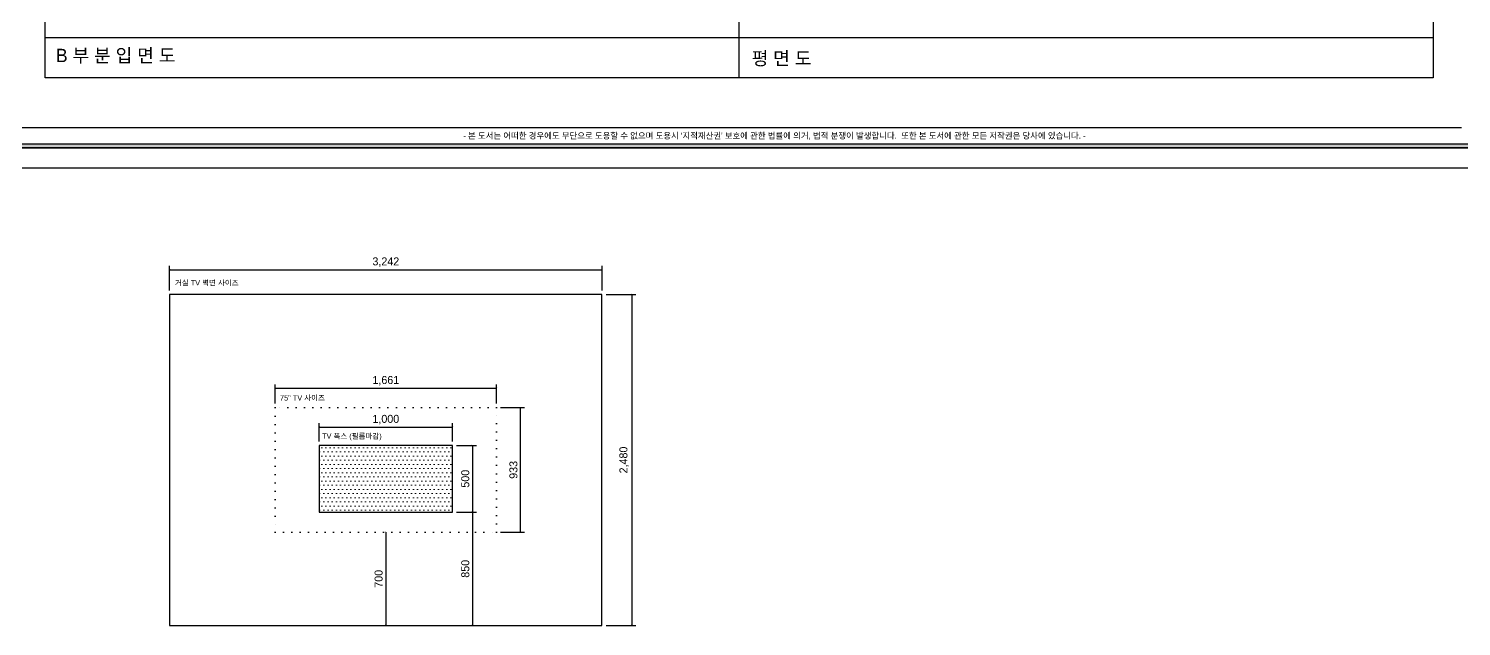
# Model space of a CAD drawing. Header units: inches. Extents: x 7740 to 83056, y -9304 to 75068.
# Drawn here: x 50865 to 61608, y 55099 to 59578 of the extents above; entities that cross this region are included whole.
import ezdxf
from ezdxf.enums import TextEntityAlignment as Align

# ---------------------------------------------------------------- set-up
doc = ezdxf.new("R2010")
doc.units = ezdxf.units.IN
doc.header["$LTSCALE"] = 50
doc.header["$MEASUREMENT"] = 0
doc.linetypes.add('DOT', pattern=[0.25, 0, -0.25])
doc.layers.add('.', color=7, linetype='Continuous', lineweight=13)
for name, color, linetype in [('0-ELC TEXT', 7, 'Continuous'), ('0-SHEET', 7, 'Continuous'), ('02-WAL', 2, 'Continuous'), ('06-FUR', 6, 'Continuous'), ('F-SYM', 7, 'Continuous'), ('FORM(YOURNAME)-11', 1, 'Continuous'), ('설비', 7, 'Continuous')]:
    doc.layers.add(name, color=color, linetype=linetype)
doc.styles.add('YOURNAME', font='HY울릉도M.TTF')
doc.styles.add('마감재', font='stylu.ttf')
doc.styles.add('코레일둥고', font='Korail_Round_Gothic_Medium.ttf')
doc.dimstyles.new('사본 벽치수 Copy of DIM-30', dxfattribs={"dimscale": 30, "dimtxt": 2, "dimasz": 0.7, "dimexe": 1, "dimexo": 1, "dimgap": 0.7, "dimtad": 1, "dimdec": 0, "dimzin": 1, "dimdsep": 46, "dimlunit": 6, "dimtxsty": '마감재', "dimblk": 'ARCHTICK', "dimcen": -0.09, "dimclrd": 256, "dimclre": 256, "dimclrt": 3, "dimadec": 0, "dimazin": 0, "dimtfac": 1, "dimtdec": 0, "dimtix": 1, "dimtmove": 2, "dimatfit": 0, "dimldrblk": 'ARCHTICK', "dimfxl": 0, "dimtolj": 1, "dimtzin": 0, "dimarcsym": 0})

# ---------------------------------------------------------------- blocks, each defined once
blk = doc.blocks.new('FORM-PLAN')
at = {"layer": 'FORM(YOURNAME)-11'}
h = blk.add_hatch(color=256, dxfattribs=at)
h.dxf.hatch_style = 1
h.paths.add_polyline_path([(-71444, 55115), (10556, 55115), (10556, 54915), (-71444, 54915)])
h.paths.add_polyline_path([(-71444, -2085), (10556, -2085), (10556, -2285), (-71444, -2285)])
at = {"layer": 'Defpoints', "color": 158}
blk.add_line((1346, -1285), (-71444, -1285), dxfattribs=at)
for points in [[(-71444, -2285), (10556, -2285), (10556, 55115), (-71444, 55115)], [(-69444, 53115), (-64, 53115), (-64, 1215), (-69444, 1215)]]:
    blk.add_lwpolyline(points, close=True, dxfattribs=at)
at = {"layer": 'FORM(YOURNAME)-11', "color": 250}
blk.add_lwpolyline([(-72444, -3285), (11556, -3285), (11556, 56115), (-72444, 56115)], close=True, dxfattribs=at)
at = {"layer": 'FORM(YOURNAME)-11'}
blk.add_lwpolyline([(-71444, -2085), (10556, -2085), (10556, -2285), (-71444, -2285)], close=True, dxfattribs=at)
at = {"layer": 'FORM(YOURNAME)-11', "color": 1, "style": 'YOURNAME'}
blk.add_text("- 본 도서는 어떠한 경우에도 무단으로 도용할 수 없으며 도용시 '지적재산권' 보호에 관한 법률에 의거, 법적 분쟁이 발생합니다.  또한 본 도서에 관한 모든 저작권은 당사에 있습니다. -", height=300, dxfattribs=at).set_placement((-32990, -1685), align=Align.MIDDLE_CENTER)
at = {"layer": 'FORM(YOURNAME)-11', "color": 3, "style": 'YOURNAME'}
for tag, height, p in [('1', 450, (9905, 18188)), ('2', 450, (9905, 17544)), ('3', 450, (9905, 16257)), ('4', 450, (9905, 14326)), ('5', 515, (9905, 12009)), ('6', 515, (9905, 9757)), ('7', 515, (9905, 7504)), ('8', 515, (9905, 5252)), ('9', 515, (9905, 2999)), ('10', 515, (5655, 811)), ('11', 515, (9905, 747)), ('12', 515, (5655, -1441)), ('13', 515, (9905, -1441))]:
    blk.add_attdef(tag, text='', height=height, dxfattribs=at).set_placement(p, align=Align.MIDDLE_RIGHT)
blk = doc.blocks.new('*U810')
at = {"layer": 'F-SYM', "xscale": 0.15, "yscale": 0.15, "zscale": 0.15}
blk.add_blockref('FORM-PLAN', (61406, 59028), dxfattribs=at)
blk = doc.blocks.new('_ARCHTICK')
at = {"color": 0, "linetype": 'ByBlock', "const_width": 0.075}
blk.add_lwpolyline([(-0.25, -0.25), (0.25, 0.25)], dxfattribs=at)
blk = doc.blocks.new('*D535')
at = {"layer": 'Defpoints', "color": 0}
for p in [(53543, 55805), (53543, 55105), (53543, 55105)]:
    blk.add_point(p, dxfattribs=at)
at = {"layer": '설비', "lineweight": -2}
blk.add_line((53543, 55805), (53543, 55105), dxfattribs=at)
at = {"layer": '설비', "lineweight": -2, "xscale": 21, "yscale": 21, "zscale": 21}
for p, rotation in [((53543, 55805), 90), ((53543, 55105), 270)]:
    blk.add_blockref('_ARCHTICK', p, dxfattribs=dict(at, rotation=rotation))
at = {"layer": '설비', "color": 3, "insert": (53489, 55455), "char_height": 60, "attachment_point": 5, "rotation": 90, "style": '마감재'}
blk.add_mtext('\\A1;700', dxfattribs=at)
blk = doc.blocks.new('*D536')
at = {"layer": 'Defpoints', "color": 0}
for p in [(54373, 56738), (54552, 56738), (54373, 55805)]:
    blk.add_point(p, dxfattribs=at)
at = {"layer": '설비', "lineweight": -2}
for p, q in [((54403, 56738), (54582, 56738)), ((54552, 55805), (54552, 56738)), ((54403, 55805), (54582, 55805))]:
    blk.add_line(p, q, dxfattribs=at)
at = {"layer": '설비', "lineweight": -2, "xscale": 21, "yscale": 21, "zscale": 21}
for p, rotation in [((54552, 56738), 90), ((54552, 55805), 270)]:
    blk.add_blockref('_ARCHTICK', p, dxfattribs=dict(at, rotation=rotation))
at = {"layer": '설비', "color": 3, "insert": (54500, 56271), "char_height": 60, "attachment_point": 5, "rotation": 90, "style": '마감재'}
blk.add_mtext('\\A1;933', dxfattribs=at)
blk = doc.blocks.new('*D537')
at = {"layer": 'Defpoints', "color": 0}
for p in [(52712, 56882), (52712, 56738), (54373, 56738)]:
    blk.add_point(p, dxfattribs=at)
at = {"layer": '설비', "lineweight": -2}
for p, q in [((52712, 56768), (52712, 56912)), ((54373, 56882), (52712, 56882)), ((54373, 56768), (54373, 56912))]:
    blk.add_line(p, q, dxfattribs=at)
at = {"layer": '설비', "lineweight": -2, "xscale": 21, "yscale": 21, "zscale": 21, "rotation": 180}
blk.add_blockref('_ARCHTICK', (52712, 56882), dxfattribs=at)
at = {"layer": '설비', "lineweight": -2, "xscale": 21, "yscale": 21, "zscale": 21}
blk.add_blockref('_ARCHTICK', (54373, 56882), dxfattribs=at)
at = {"layer": '설비', "color": 3, "insert": (53543, 56939), "char_height": 60, "attachment_point": 5, "style": '마감재'}
blk.add_mtext('\\A1;1,661', dxfattribs=at)
blk = doc.blocks.new('*D538')
at = {"layer": 'Defpoints', "color": 0}
for p in [(54043, 56591), (53043, 56455), (54043, 56455)]:
    blk.add_point(p, dxfattribs=at)
at = {"layer": '설비', "lineweight": -2}
for p, q in [((53043, 56485), (53043, 56621)), ((54043, 56485), (54043, 56621)), ((53043, 56591), (54043, 56591))]:
    blk.add_line(p, q, dxfattribs=at)
at = {"layer": '설비', "lineweight": -2, "xscale": 21, "yscale": 21, "zscale": 21, "rotation": 180}
blk.add_blockref('_ARCHTICK', (53043, 56591), dxfattribs=at)
at = {"layer": '설비', "lineweight": -2, "xscale": 21, "yscale": 21, "zscale": 21}
blk.add_blockref('_ARCHTICK', (54043, 56591), dxfattribs=at)
at = {"layer": '설비', "color": 3, "insert": (53543, 56648), "char_height": 60, "attachment_point": 5, "style": '마감재'}
blk.add_mtext('\\A1;1,000', dxfattribs=at)
blk = doc.blocks.new('*D539')
at = {"layer": 'Defpoints', "color": 0}
for p in [(54043, 56455), (54043, 55955), (54192, 55955)]:
    blk.add_point(p, dxfattribs=at)
at = {"layer": '설비', "lineweight": -2}
for p, q in [((54073, 56455), (54222, 56455)), ((54192, 56455), (54192, 55955)), ((54073, 55955), (54222, 55955))]:
    blk.add_line(p, q, dxfattribs=at)
at = {"layer": '설비', "lineweight": -2, "xscale": 21, "yscale": 21, "zscale": 21}
for p, rotation in [((54192, 56455), 90), ((54192, 55955), 270)]:
    blk.add_blockref('_ARCHTICK', p, dxfattribs=dict(at, rotation=rotation))
at = {"layer": '설비', "color": 3, "insert": (54139, 56205), "char_height": 60, "attachment_point": 5, "rotation": 90, "style": '마감재'}
blk.add_mtext('\\A1;500', dxfattribs=at)
blk = doc.blocks.new('*D540')
at = {"layer": 'Defpoints', "color": 0}
for p in [(54043, 55955), (54043, 55105), (54192, 55105)]:
    blk.add_point(p, dxfattribs=at)
at = {"layer": '설비', "lineweight": -2}
for p, q in [((54073, 55955), (54222, 55955)), ((54192, 55955), (54192, 55105)), ((54073, 55105), (54222, 55105))]:
    blk.add_line(p, q, dxfattribs=at)
at = {"layer": '설비', "lineweight": -2, "xscale": 21, "yscale": 21, "zscale": 21}
for p, rotation in [((54192, 55955), 90), ((54192, 55105), 270)]:
    blk.add_blockref('_ARCHTICK', p, dxfattribs=dict(at, rotation=rotation))
at = {"layer": '설비', "color": 3, "insert": (54139, 55530), "char_height": 60, "attachment_point": 5, "rotation": 90, "style": '마감재'}
blk.add_mtext('\\A1;850', dxfattribs=at)
blk = doc.blocks.new('*D541')
at = {"layer": 'Defpoints', "color": 0}
for p in [(55164, 57771), (51922, 57585), (55164, 57585)]:
    blk.add_point(p, dxfattribs=at)
at = {"layer": '설비', "lineweight": -2}
for p, q in [((51922, 57615), (51922, 57801)), ((55164, 57615), (55164, 57801)), ((51922, 57771), (55164, 57771))]:
    blk.add_line(p, q, dxfattribs=at)
at = {"layer": '설비', "lineweight": -2, "xscale": 21, "yscale": 21, "zscale": 21, "rotation": 180}
blk.add_blockref('_ARCHTICK', (51922, 57771), dxfattribs=at)
at = {"layer": '설비', "lineweight": -2, "xscale": 21, "yscale": 21, "zscale": 21}
blk.add_blockref('_ARCHTICK', (55164, 57771), dxfattribs=at)
at = {"layer": '설비', "color": 3, "insert": (53543, 57828), "char_height": 60, "attachment_point": 5, "style": '마감재'}
blk.add_mtext('\\A1;3,242', dxfattribs=at)
blk = doc.blocks.new('*D542')
at = {"layer": 'Defpoints', "color": 0}
for p in [(55164, 57585), (55164, 55105), (55387, 55105)]:
    blk.add_point(p, dxfattribs=at)
at = {"layer": '설비', "lineweight": -2}
for p, q in [((55194, 57585), (55417, 57585)), ((55387, 57585), (55387, 55105)), ((55194, 55105), (55417, 55105))]:
    blk.add_line(p, q, dxfattribs=at)
at = {"layer": '설비', "lineweight": -2, "xscale": 21, "yscale": 21, "zscale": 21}
for p, rotation in [((55387, 57585), 90), ((55387, 55105), 270)]:
    blk.add_blockref('_ARCHTICK', p, dxfattribs=dict(at, rotation=rotation))
at = {"layer": '설비', "color": 3, "insert": (55330, 56345), "char_height": 60, "attachment_point": 5, "rotation": 90, "style": '마감재'}
blk.add_mtext('\\A1;2,480', dxfattribs=at)

msp = doc.modelspace()

# ---------------------------------------------------------------- hatches: boundary and pattern name
at = {"layer": '.'}
h = msp.add_hatch(dxfattribs=at)
h.set_pattern_fill('DOTS', color=256, scale=500)
h.paths.add_polyline_path([(53042.5, 55954.5), (54042.5, 55954.5), (54042.5, 56454.5), (53042.5, 56454.5)])

# ---------------------------------------------------------------- linework, layer by layer
at = {"layer": '0-SHEET'}
for p, q in [((56193.3, 59210.7), (56193.3, 66995.7)), ((50989.8, 59510.7), (61396.8, 59510.7))]:
    msp.add_line(p, q, dxfattribs=at)
at = {"layer": '02-WAL'}
msp.add_lwpolyline([(51921.5, 55104.5), (55163.5, 55104.5), (55163.5, 57584.5), (51921.5, 57584.5)], close=True, dxfattribs=at)
at = {"layer": '설비', "linetype": 'DOT', "ltscale": 5}
msp.add_lwpolyline([(52712, 55804.5), (54373, 55804.5), (54373, 56737.5), (52712, 56737.5)], close=True, dxfattribs=at)
at = {"layer": '설비'}
msp.add_lwpolyline([(53042.5, 55954.5), (54042.5, 55954.5), (54042.5, 56454.5), (53042.5, 56454.5)], close=True, dxfattribs=at)

# ---------------------------------------------------------------- block references
at = {"layer": '06-FUR'}
msp.add_blockref('*U810', (0, 0), dxfattribs=at)

# ---------------------------------------------------------------- texts
at = {"layer": '0-ELC TEXT', "style": '코레일둥고'}
for s, height, p in [('B 부 분 입 면 도', 100, (51069.4, 59326.7)), ('평 면 도', 100, (56285.5, 59305.3)), ('거실 TV 벽면 사이즈', 40, (51961.5, 57653)), ('75" TV 사이즈', 40, (52749.2, 56790.7)), ('TV 폭스 (필름마감)', 40, (53064.8, 56504))]:
    msp.add_text(s, height=height, dxfattribs=at).set_placement(p)

# ---------------------------------------------------------------- dimensions: what is measured, and where the dimension line sits
at = {"layer": '설비'}
for base, p1, p2, picture, middle in [((55163.5, 57771.3), (51921.5, 57584.5), (55163.5, 57584.5), '*D541', (53542.5, 57827.7)), ((52712, 56882.4), (54373, 56737.5), (52712, 56737.5), '*D537', (53542.5, 56938.8)), ((54042.5, 56590.9), (53042.5, 56454.5), (54042.5, 56454.5), '*D538', (53542.5, 56647.5))]:
    dim = msp.add_linear_dim(base=base, p1=p1, p2=p2, dimstyle='사본 벽치수 Copy of DIM-30', override={"dimfxl": 1.25}, dxfattribs=at)
    dim.commit()
    dim.dimension.update_dxf_attribs({"geometry": picture, "text_midpoint": middle})
for base, p1, p2, picture, middle in [((55386.8, 55104.5), (55163.5, 57584.5), (55163.5, 55104.5), '*D542', (55330.1, 56344.5)), ((54551.9, 56737.5), (54373, 55804.5), (54373, 56737.5), '*D536', (54499.8, 56271)), ((54191.6, 55954.5), (54042.5, 56454.5), (54042.5, 55954.5), '*D539', (54139.1, 56204.5)), ((54191.6, 55104.5), (54042.5, 55954.5), (54042.5, 55104.5), '*D540', (54139.1, 55529.5)), ((53542.5, 55104.5), (53542.5, 55804.5), (53542.5, 55104.5), '*D535', (53489.2, 55454.5))]:
    dim = msp.add_linear_dim(base=base, p1=p1, p2=p2, angle=90, dimstyle='사본 벽치수 Copy of DIM-30', override={"dimfxl": 1.25}, dxfattribs=at)
    dim.commit()
    dim.dimension.update_dxf_attribs({"geometry": picture, "text_midpoint": middle})

doc.saveas('drawing.dxf')
